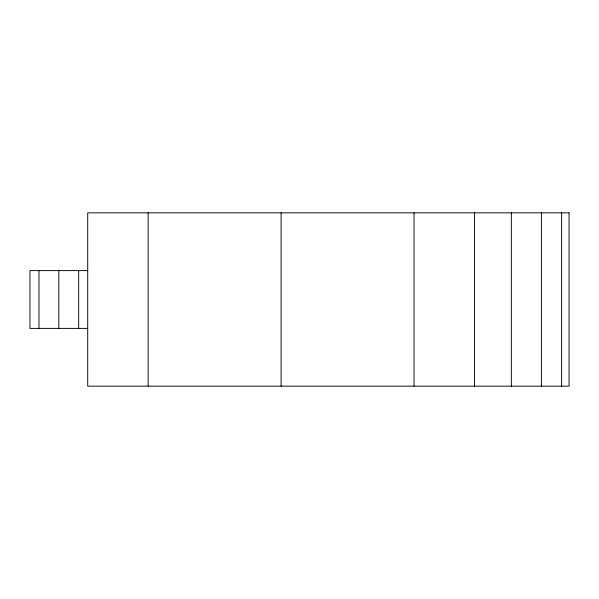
<?xml version="1.0" encoding="UTF-8"?>
<svg xmlns="http://www.w3.org/2000/svg" width="599" height="599" viewBox="0 0 599 599"><rect width="100%" height="100%" fill="white"/><g stroke="black" fill="none" stroke-linecap="round" stroke-linejoin="round"><path stroke-width="0.9" d="M87.709 270.613L29.95 270.613L29.95 328.387L87.709 328.387M561.637 212.84L561.637 386.16M541.399 212.84L541.399 386.16M511.344 212.84L511.344 386.16M474.468 212.84L474.468 386.16M414.036 212.84L414.036 386.16M281.088 212.84L281.088 386.16M148.14 212.84L148.14 386.16M78.686 270.613L78.686 328.387M58.829 270.613L58.829 328.387M38.972 270.613L38.972 328.387M569.05 212.84L87.709 212.84L87.709 386.16L569.05 386.16L569.05 212.84"/></g></svg>
